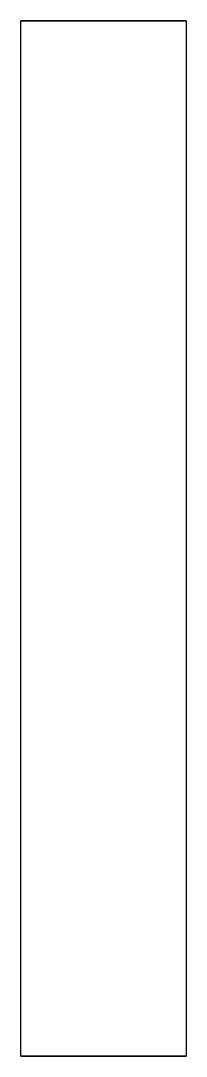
# Model space of a CAD drawing. Header units: millimetres. Extents: x -3.2 to 3.2, y -31.5 to 8.5.
import ezdxf

# ---------------------------------------------------------------- set-up
doc = ezdxf.new("R2010")
doc.units = ezdxf.units.MM
doc.layers.get('0').update_dxf_attribs({"linetype": 'CONTINUOUS'})

msp = doc.modelspace()

# ---------------------------------------------------------------- linework, layer by layer
for p, q in [((3.2, 8.491), (-3.2, 8.491)), ((-3.2, -31.509), (-3.2, 8.491)), ((-3.2, 8.491), (3.2, 8.491)), ((3.2, 8.491), (3.2, -31.509)), ((-3.2, -31.509), (3.2, -31.509)), ((3.2, -31.509), (-3.2, -31.509))]:
    msp.add_line(p, q)

doc.saveas('drawing.dxf')
